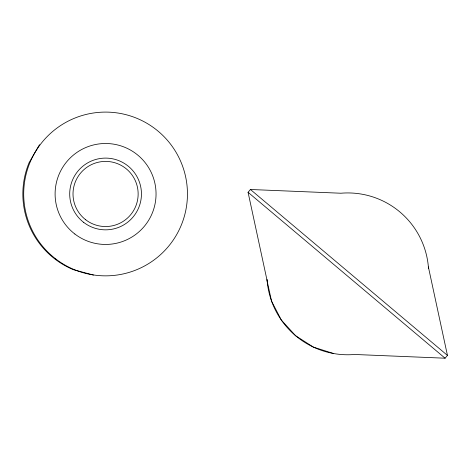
<?xml version="1.0" encoding="UTF-8"?>
<svg xmlns="http://www.w3.org/2000/svg" width="471" height="471" viewBox="0 0 471 471"><rect width="100%" height="100%" fill="white"/><g stroke="black" fill="none" stroke-linecap="round" stroke-linejoin="round"><path stroke-width="0.71" d="M428.386 268.393L428.451 266.933M39.482 144.685L29.084 162.695A81.877 81.877 0 0 0 73.394 269.677L93.482 275.058M267.139 280.763L248.07 192.303L250.437 189.495L340.851 193.228A80.918 80.918 0 0 1 428.386 266.939L447.45 355.399L445.089 358.207L354.675 354.475A80.918 80.918 0 0 1 267.028 279.321M333.568 353.515L313.433 347.127L295.641 335.746L281.393 320.15L271.673 301.393M250.437 189.495L447.45 355.399M248.07 192.303L445.089 358.207M267.069 280.769L271.614 301.416M55.731 258.932A81.877 81.877 0 0 0 186.751 204.661A81.877 81.877 0 0 0 74.241 118.327A81.877 81.877 0 0 0 55.731 258.932M74.848 234.016A50.474 50.474 0 0 0 155.618 200.558A50.474 50.474 0 0 0 86.258 147.341A50.474 50.474 0 0 0 74.848 234.016M83.738 222.43A35.873 35.873 0 0 0 141.141 198.656A35.873 35.873 0 0 0 91.851 160.829A35.873 35.873 0 0 0 83.738 222.43M85.751 219.81A32.57 32.57 0 0 0 137.868 198.22A32.57 32.57 0 0 0 93.111 163.884A32.57 32.57 0 0 0 85.751 219.81"/></g></svg>
